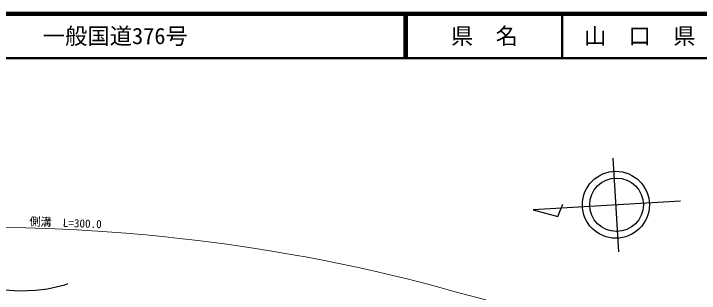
# Model space of a CAD drawing. Units: millimetres at full size, sheet at 1:1000; details may follow other scales. Extents: x 40000 to 680000, y 20000 to 380000.
# Drawn here: x 210243 to 363711, y 317320 to 380000 of the extents above; entities that cross this region are included whole.
import ezdxf
from ezdxf.enums import TextEntityAlignment as Align

# ---------------------------------------------------------------- set-up
doc = ezdxf.new("R2010")
doc.units = ezdxf.units.MM
doc.header["$LTSCALE"] = 1000
for name, color, linetype, lineweight in [('M-BGD', 7, 'Continuous', 25), ('M-BMK-SRVR', 3, 'Continuous', 25), ('M-STR-HTXT', 7, 'Continuous', 13), ('M-TTL', 2, 'Continuous', 140), ('M-TTL-LINE', 7, 'Continuous', 50)]:
    doc.layers.add(name, color=color, linetype=linetype, lineweight=lineweight)
doc.layers.add('M-TTL-TXT', color=7, linetype='Continuous')
doc.styles.add('ＭＳ ゴシック', font='')
doc.styles.get('ＭＳ ゴシック').set_extended_font_data('MS Gothic')

msp = doc.modelspace()

# ---------------------------------------------------------------- linework, layer by layer
at = {"layer": 'M-BGD'}
msp.add_lwpolyline([(201326, 319423), (202872, 319021), (204941, 318479), (206808, 318100), (208144, 318082), (211528, 317857), (215090, 317998), (217801, 318319), (221677, 319223), (222360, 319504)], dxfattribs=at)
at = {"layer": 'M-BMK-SRVR'}
for p, q in [((345673, 326643), (344397, 347605)), ((359508, 338005), (326540, 335998)), ((332011, 334522), (333192, 337281)), ((326540, 335998), (332011, 334522))]:
    msp.add_line(p, q, dxfattribs=at)
for centre, radius in [((345033, 337166), 7500), ((345191, 337167), 6000)]:
    msp.add_circle(centre, radius, dxfattribs=at)
at = {"layer": 'M-STR-HTXT'}
msp.add_lwpolyline([(207990, 332119), (212968, 331997), (219523, 331748), (224360, 331555), (230083, 331189), (235367, 330814), (239849, 330423), (243584, 330050), (247353, 329643), (251436, 329160), (254424, 328780), (257946, 328304), (260915, 327904), (264341, 327353), (268435, 326688), (271022, 326253), (273690, 325807), (275548, 325466), (279443, 324723), (282665, 324058), (287068, 323158), (291670, 322123), (295394, 321251), (298350, 320561), (304366, 318968), (308801, 317760), (315910, 315863)], dxfattribs=at)
at = {"layer": 'M-TTL'}
msp.add_line((680000, 380000), (40000, 380000), dxfattribs=at)
at = {"layer": 'M-TTL-LINE'}
for p, q in [((297750, 380000), (297750, 370000)), ((298250, 380000), (298250, 370000)), ((333000, 380000), (333000, 370000)), ((40000, 370000), (680000, 370000))]:
    msp.add_line(p, q, dxfattribs=at)

# ---------------------------------------------------------------- texts
at = {"layer": 'M-STR-HTXT', "style": 'ＭＳ ゴシック'}
msp.add_text('側溝  L=300.0', height=1833, rotation=357.824, dxfattribs=at).set_placement((213683, 331970), align=Align.BOTTOM_LEFT)
at = {"layer": 'M-TTL-TXT', "style": 'ＭＳ ゴシック'}
msp.add_text('一般国道376号', height=3666, dxfattribs=at).set_placement((216734, 375000), align=Align.MIDDLE_LEFT)
for s, p in [('県\u3000名', (315625, 375000)), ('山\u3000口\u3000県', (350375, 375000))]:
    msp.add_text(s, height=3666, dxfattribs=at).set_placement(p, align=Align.MIDDLE_CENTER)

doc.saveas('drawing.dxf')
